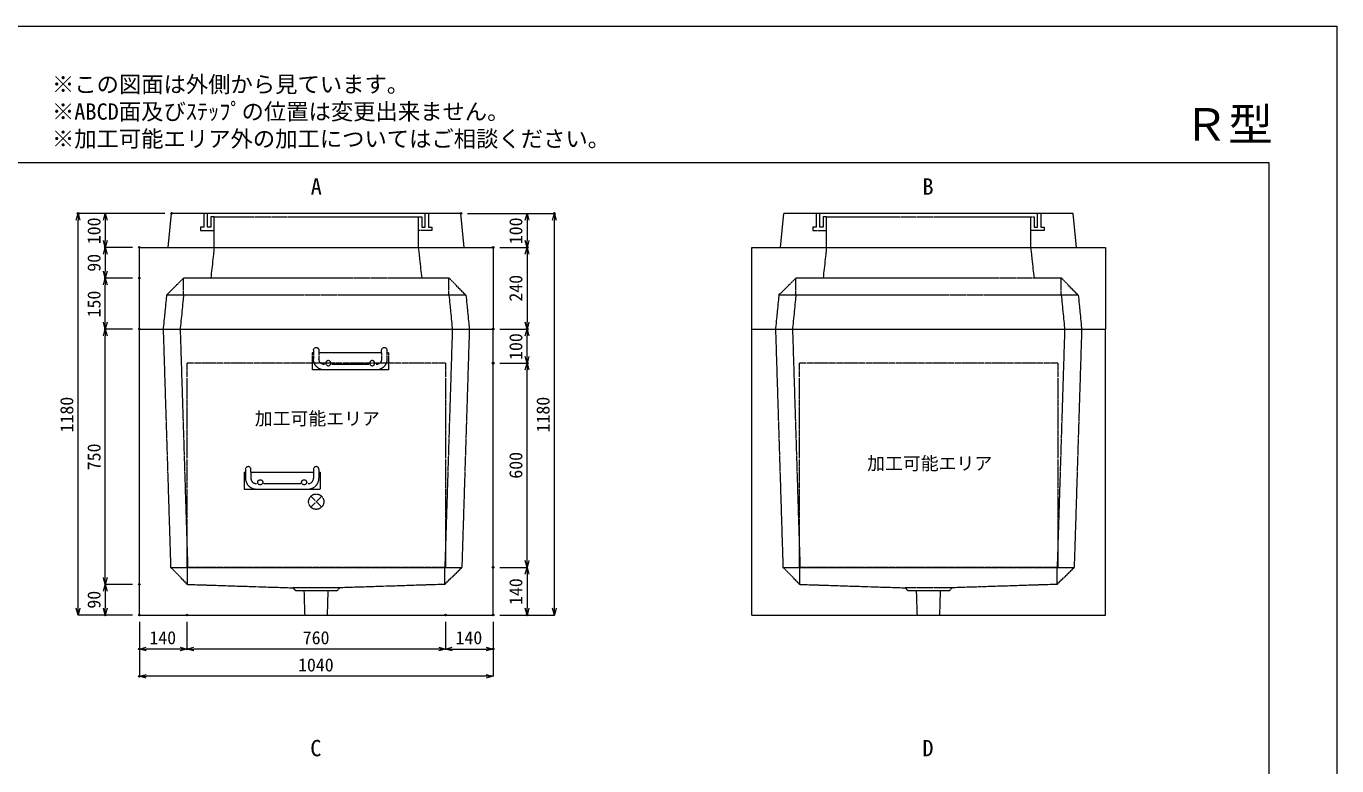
# Model space of a CAD drawing. Units: millimetres, scale not verified. Extents: x -2970 to 2970, y -2100 to 2100.
# Drawn here: x -883 to 2970, y -73 to 2100 of the extents above; entities that cross this region are included whole.
import ezdxf
from ezdxf.enums import TextEntityAlignment as Align

# ---------------------------------------------------------------- set-up
doc = ezdxf.new("R2010")
doc.units = ezdxf.units.MM
doc.header["$LTSCALE"] = 10
doc.header["$PDMODE"] = 32
doc.header["$PDSIZE"] = 5
doc.linetypes.add('LONG_DASHED1', pattern=[7, 6, -1])
doc.linetypes.add('LONG_DOUBLE_CHAIN', pattern=[21.8, 18, -1, 0.6, -0.6, 0.6, -1])
for name, color, linetype, lineweight in [('0-0_D-TTL', 7, 'Continuous', 9), ('0-1_Defpoints', 7, 'Continuous', 9), ('0-3_D-TTL-TXT', 7, 'Continuous', 9), ('0-4_D-STR-TXT', 7, 'Continuous', 9), ('0-5_D-STR-DIM', 3, 'Continuous', 9), ('0-6_0', 7, 'Continuous', 9), ('0-7_D-STR', 7, 'LONG_DASHED1', 9), ('0-9_D-STR-STR5', 1, 'LONG_DOUBLE_CHAIN', 9), ('0-A_D-STR-STR4', 134, 'LONG_DASHED1', 9), ('0-B_D-STR-STR3', 2, 'LONG_DASHED1', 9)]:
    doc.layers.add(name, color=color, linetype=linetype, lineweight=lineweight)
doc.styles.add('ＭＳ ゴシック', font='')
doc.styles.get('ＭＳ ゴシック').set_extended_font_data('MS Gothic')

# ---------------------------------------------------------------- blocks, each defined once
blk = doc.blocks.new('A$C4DE05FD1')
at = {"layer": '0-0_D-TTL', "color": 134}
for p, q in [((2000, 38000), (57400, 38000)), ((57400, 38000), (57400, 2000))]:
    blk.add_line(p, q, dxfattribs=at)
at = {"layer": '0-1_Defpoints', "color": 134}
for p, q in [((0, 42000), (59400, 42000)), ((59400, 42000), (59400, 0))]:
    blk.add_line(p, q, dxfattribs=at)
at = {"layer": '0-3_D-TTL-TXT', "style": 'ＭＳ ゴシック'}
for s, p in [('※この図面は外側から見ています。', (21630.5, 39907.8)), ('※ABCD面及びｽﾃｯﾌﾟの位置は変更出来ません。', (21630.5, 39107.8)), ('※加工可能エリア外の加工についてはご相談ください。', (21630.5, 38307.8))]:
    blk.add_text(s, height=481.1, dxfattribs=at).set_placement(p, align=Align.BOTTOM_LEFT)
blk = doc.blocks.new('_Open30')
at = {"layer": '0-6_0'}
blk.add_line((0, 0), (-10, 0), dxfattribs=at)
blk.add_lwpolyline([(-10, 2.679), (0, 0), (-10, -2.679)], dxfattribs=at)
blk = doc.blocks.new('A$C31CA379A')
at = {"layer": '0-4_D-STR-TXT', "style": 'ＭＳ ゴシック'}
for s, p in [('A', (-162.9, -1095.3)), ('B', (17819.3, -1095.3)), ('C', (-175.7, -17595.3)), ('D', (17819.3, -17595.3))]:
    blk.add_text(s, height=481.1, dxfattribs=at).set_placement(p, align=Align.BOTTOM_LEFT)
blk = doc.blocks.new('A$C533A0D9A')
at = {"layer": '0-7_D-STR'}
for p, q in [((-3000, 2400), (-3100, 1500)), ((3000, 2400), (3100, 1500)), ((-4400, 1000), (-3900, 1500)), ((-3900, 1000), (-3900, 1500)), ((3900, 1000), (3900, 1500)), ((-4400, 1000), (-4500, 0)), ((4400, 1000), (-4400, 1000)), ((-3900, 1000), (-4000, 0)), ((3900, 1000), (4000, 0)), ((4400, 1000), (4500, 0))]:
    blk.add_line(p, q, dxfattribs=at)
at = {"layer": '0-7_D-STR', "linetype": 'Continuous'}
for p in [(5200, 2400), (-5200, 0)]:
    blk.add_line(p, (5200, 0), dxfattribs=at)
blk.add_lwpolyline([(-5200, 0), (-5200, 2400), (5200, 2400)], dxfattribs=at)
at = {"layer": '0-7_D-STR'}
blk.add_lwpolyline([(4400, 1000), (3900, 1500), (-3900, 1500)], dxfattribs=at)
blk = doc.blocks.new('A$C7BB150D6')
at = {"layer": '0-7_D-STR', "linetype": 'Continuous'}
for p, q in [((-5200, 0), (5200, 0)), ((-5200, -8400), (-5200, 0)), ((5200, -8400), (5200, 0)), ((-5200, -8400), (5200, -8400))]:
    blk.add_line(p, q, dxfattribs=at)
at = {"layer": '0-7_D-STR'}
for p, q in [((-4500, 0), (-4280, -7000)), ((-4000, 0), (-3780, -7000)), ((4000, 0), (3780, -7000)), ((4500, 0), (4280, -7000)), ((-3780, -7500), (-4280, -7000)), ((-4280, -7000), (4280, -7000)), ((-3780, -7500), (-3780, -7000)), ((3780, -7500), (4280, -7000)), ((3780, -7500), (3780, -7000)), ((-3780, -7500), (-700, -7600)), ((-600, -7690), (-700, -7600)), ((700, -7600), (-700, -7600)), ((600, -7690), (-600, -7690)), ((-329.8, -8400), (-352.5, -7690)), ((329.8, -8400), (352.5, -7690)), ((600, -7690), (700, -7600)), ((3780, -7500), (700, -7600))]:
    blk.add_line(p, q, dxfattribs=at)
at = {"layer": '0-9_D-STR-STR5'}
for p, q in [((-3800, -1000), (-3800, -7000)), ((3800, -1000), (-3800, -1000)), ((3800, -1000), (3800, -7000)), ((3800, -7000), (-3800, -7000))]:
    blk.add_line(p, q, dxfattribs=at)
blk = doc.blocks.new('A$C019679C0')
at = {"layer": '0-7_D-STR', "linetype": 'Continuous'}
for p, q in [((-4350, 0), (-4250, 1000)), ((4250, 1000), (-4250, 1000)), ((4350, 0), (4250, 1000)), ((-4350, 0), (4350, 0))]:
    blk.add_line(p, q, dxfattribs=at)
at = {"layer": '0-7_D-STR'}
for p, q in [((-3000, 0), (-3000, 900)), ((3000, 900), (3000, 0))]:
    blk.add_line(p, q, dxfattribs=at)
at = {"layer": '0-A_D-STR-STR4'}
for points in [[(-3300, 1000), (-3300, 600), (-3400, 600), (-3400, 500), (-3000, 500)], [(-3000, 900), (-3100, 900), (-3100, 600), (-3200, 600), (-3200, 1000)], [(-3000, 900), (3000, 900), (3100, 900)], [(3300, 1000), (3300, 600), (3400, 600), (3400, 500), (3000, 500)], [(3100, 900), (3100, 600), (3200, 600), (3200, 1000)]]:
    blk.add_lwpolyline(points, dxfattribs=at)
blk = doc.blocks.new('A$C172202B4')
at = {"layer": '0-B_D-STR-STR3'}
for p, q in [((-1120, 0), (-1080, 0)), ((-1120, 0), (-1120, -500)), ((-1080, 80), (-1080, 0)), ((-1080, 0), (-1080, -180)), ((-920, 0), (-920, 80)), ((-920, 0), (920, 0)), ((-920, 0), (-920, -180)), ((920, 80), (920, 0)), ((920, 0), (920, -180)), ((1080, 0), (1120, 0)), ((1120, 0), (1120, -500)), ((-543, -340), (543, -340)), ((-1120, -500), (1120, -500))]:
    blk.add_line(p, q, dxfattribs=at)
blk.add_lwpolyline([(1080, 80), (1080, 0), (1080, -180)], dxfattribs=at)
for centre in [(-645, -300), (645, -300)]:
    blk.add_circle(centre, 75, dxfattribs=at)
for centre, radius, start, end in [((-1000, 80), 80, 0, 180), ((1000, 80), 80, 0, 180), ((-760, -180), 320, 180, 190.7), ((-760, -180), 320, 191.4, 217.6), ((-760, -180), 320, 217.6, 270), ((-760, -180), 160, 180, 201.9), ((-760, -180), 160, 201.9, 223.8), ((-760, -180), 160, 223.8, 270), ((760, -180), 160, 270, 0), ((760, -180), 320, 270, 323.3), ((760, -180), 320, 323.3, 342.6), ((760, -180), 320, 342.6, 0)]:
    blk.add_arc(centre, radius, start, end, dxfattribs=at)
blk = doc.blocks.new('A$C1C640AAB')
at = {"layer": '0-9_D-STR-STR5'}
for p, q in [((-159.1, -159.1), (159.1, 159.1)), ((-159.1, 159.1), (159.1, -159.1))]:
    blk.add_line(p, q, dxfattribs=at)
blk.add_circle((0, 0), 225, dxfattribs=at)
blk = doc.blocks.new('A$Ce6a947f5')
at = {"layer": '0-7_D-STR'}
blk.add_blockref('A$C7BB150D6', (0, 0), dxfattribs=at)
at = {"layer": '0-9_D-STR-STR5'}
blk.add_blockref('A$C1C640AAB', (0, -5070), dxfattribs=at)

msp = doc.modelspace()

# ---------------------------------------------------------------- linework, layer by layer
at = {"layer": '0-1_Defpoints'}
for p in [(-730, 1550), (-455, 1550), (395, 1550), (395, 1550), (670, 1550), (-650, 1450), (-550, 1450), (490, 1450), (490, 1450), (590, 1450), (-650, 1360), (-550, 1360), (-650, 1210), (-550, 1210), (490, 1210), (590, 1210), (490, 1110), (590, 1110), (490, 510), (-550, 460), (-650, 370), (-550, 370), (-550, 370), (-410, 370), (350, 370), (490, 370), (490, 370), (590, 370), (-550, 270), (-410, 270), (490, 270), (-550, 190)]:
    msp.add_point(p, dxfattribs=at)
at = {"layer": '0-5_D-STR-DIM'}
for p, q in [((-475, 1550), (-730, 1550)), ((-475, 1550), (-650, 1550)), ((415, 1550), (670, 1550)), ((415, 1550), (590, 1550)), ((-730, 390), (-730, 1530)), ((-650, 1530), (-650, 1470)), ((590, 1530), (590, 1470)), ((670, 390), (670, 1530)), ((-570, 1450), (-650, 1450)), ((-570, 1450), (-650, 1450)), ((-650, 1430), (-650, 1380)), ((510, 1450), (590, 1450)), ((510, 1450), (590, 1450)), ((590, 1430), (590, 1230)), ((-570, 1360), (-650, 1360)), ((-570, 1360), (-650, 1360)), ((-650, 1230), (-650, 1340)), ((-570, 1210), (-650, 1210)), ((-570, 1210), (-650, 1210)), ((510, 1210), (590, 1210)), ((510, 1210), (590, 1210)), ((-650, 480), (-650, 1190)), ((590, 1130), (590, 1190)), ((510, 1110), (590, 1110)), ((510, 1110), (590, 1110)), ((590, 530), (590, 1090)), ((510, 510), (590, 510)), ((510, 510), (590, 510)), ((590, 490), (590, 390)), ((-570, 460), (-650, 460)), ((-570, 460), (-650, 460)), ((-650, 440), (-650, 390)), ((-570, 370), (-730, 370)), ((-570, 370), (-650, 370)), ((-550, 350), (-550, 190)), ((-550, 350), (-550, 270)), ((-410, 350), (-410, 270)), ((-410, 350), (-410, 270)), ((350, 350), (350, 270)), ((350, 350), (350, 270)), ((490, 350), (490, 270)), ((490, 350), (490, 190)), ((510, 370), (590, 370)), ((510, 370), (670, 370)), ((-430, 270), (-530, 270)), ((330, 270), (-390, 270)), ((370, 270), (470, 270)), ((470, 190), (-530, 190))]:
    msp.add_line(p, q, dxfattribs=at)

# ---------------------------------------------------------------- block references
at = {"layer": '0-0_D-TTL', "xscale": 0.1, "yscale": 0.1}
msp.add_blockref('A$C4DE05FD1', (-2970, -2100), dxfattribs=at)
at = {"layer": '0-4_D-STR-TXT', "xscale": 0.1, "yscale": 0.1}
msp.add_blockref('A$C31CA379A', (-30, 1700), dxfattribs=at)
at = {"layer": '0-5_D-STR-DIM', "xscale": 2, "yscale": 2}
for p, rotation in [((-730, 1550), 90), ((-650, 1550), 90), ((590, 1550), 90), ((670, 1550), 90), ((-650, 1450), 270), ((590, 1450), 270), ((-650, 1450), 90), ((590, 1450), 90), ((-650, 1360), 270), ((-650, 1360), 90), ((-650, 1210), 270), ((-650, 1210), 90), ((590, 1210), 270), ((590, 1210), 90), ((590, 1110), 270), ((590, 1110), 90), ((590, 510), 270), ((590, 510), 90), ((-650, 460), 270), ((-650, 460), 90), ((-730, 370), 270), ((-650, 370), 270), ((590, 370), 270), ((670, 370), 270), ((-550, 270), 180), ((-410, 270), 180), ((350, 270), 180), ((-550, 190), 180)]:
    msp.add_blockref('_Open30', p, dxfattribs=dict(at, rotation=rotation))
for p in [(-410, 270), (350, 270), (490, 270), (490, 190)]:
    msp.add_blockref('_Open30', p, dxfattribs=at)
at = {"layer": '0-7_D-STR', "xscale": 0.1, "yscale": 0.1}
for name, p in [('A$C019679C0', (-30, 1450)), ('A$C019679C0', (1770, 1450)), ('A$C533A0D9A', (-30, 1210)), ('A$C533A0D9A', (1770, 1210)), ('A$Ce6a947f5', (-30, 1210)), ('A$C7BB150D6', (1770, 1210))]:
    msp.add_blockref(name, p, dxfattribs=at)
at = {"layer": '0-B_D-STR-STR3', "yscale": 0.1}
for p, xscale in [((70, 1140), -0.1), ((-130, 790), 0.1)]:
    msp.add_blockref('A$C172202B4', p, dxfattribs=dict(at, xscale=xscale))

# ---------------------------------------------------------------- texts
at = {"layer": '0-3_D-TTL-TXT', "style": 'ＭＳ ゴシック'}
msp.add_text('Ｒ型', height=96.21, dxfattribs=at).set_placement((2519.8, 1734.55), align=Align.BOTTOM_LEFT)
at = {"layer": '0-5_D-STR-DIM', "style": 'ＭＳ ゴシック'}
for s, p in [('100', (-652.6, 1459.48)), ('100', (587.4, 1459.48)), ('90', (-652.6, 1378.7)), ('240', (587.4, 1290.8)), ('150', (-652.6, 1244.48)), ('100', (587.4, 1119.48)), ('1180', (-732.6, 906.48)), ('1180', (667.4, 906.48)), ('750', (-652.6, 795.4)), ('600', (587.4, 770.6)), ('140', (587.4, 399.48)), ('90', (-652.6, 388.7))]:
    msp.add_text(s, height=38.49, rotation=90, dxfattribs=at).set_placement(p, align=Align.BOTTOM_LEFT)
for s, p in [('140', (-520.52, 272.6)), ('760', (-69.6, 272.6)), ('140', (379.48, 272.6)), ('1040', (-83.52, 192.6))]:
    msp.add_text(s, height=38.49, dxfattribs=at).set_placement(p, align=Align.BOTTOM_LEFT)
at = {"layer": '0-9_D-STR-STR5', "style": 'ＭＳ ゴシック'}
for p in [(-210.48, 916.45), (1589.52, 784.75)]:
    msp.add_text('加工可能エリア', height=38.49, dxfattribs=at).set_placement(p, align=Align.BOTTOM_LEFT)

doc.saveas('drawing.dxf')
